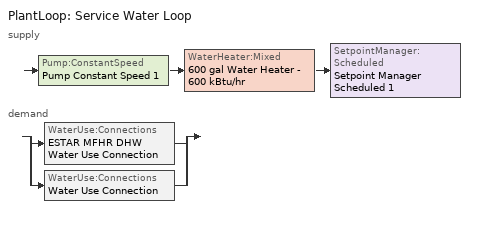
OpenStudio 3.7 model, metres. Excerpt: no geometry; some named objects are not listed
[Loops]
PlantLoop 'Service Water Loop'
 supply: Pump:ConstantSpeed 'Pump Constant Speed 1' > WaterHeater:Mixed '600 gal Water Heater - 600 kBtu/hr' > SetpointManager:Scheduled 'Setpoint Manager Scheduled 1'
 demand: split
  | WaterUse:Connections 'ESTAR MFHR DHW Water Use Connection'
  | WaterUse:Connections 'Water Use Connection'
[SizingPeriod:DesignDay] Daily Dry-Bulb Temperature Range {deltaC}=9.3; Barometric Pressure {Pa}=100893; Wind Speed {m/s}=4.9; Wind Direction {deg}=220; Rain Indicator=No; Snow Indicator=No; Day of Month=21; Month=7; Day Type=SummerDesignDay; Daylight Saving Time Indicator=No; Dry-Bulb Temperature Range Modifier Type=DefaultMultipliers; Solar Model Indicator=ASHRAETau; ASHRAE Clear Sky Optical Depth for Beam Irradiance=0.465; ASHRAE Clear Sky Optical Depth for Diffuse Irradiance=1.966
Name | Maximum Dry-Bulb Temperature {C} | Humidity Condition Type | Wetbulb or DewPoint at Maximum Dry-Bulb {C} | Enthalpy at Maximum Dry-Bulb {J/kg}
Montreal Int'l Ann Clg .4% Condns WB=>MDB | 28.1 | Wetbulb | 23.2
Montreal Int'l Ann Clg .4% Condns DP=>MDB | 26 | Dewpoint | 21.6
Montreal Int'l Ann Clg .4% Condns Enth=>MDB | 28.1 | Enthalpy | 23 | 69300
[Sizing:Zone] Zone Cooling Design Supply Air Temperature Input Method=SupplyAirTemperature; Zone Cooling Design Supply Air Temperature {C}=14; Zone Cooling Design Supply Air Temperature Difference {deltaC}=11.11; Zone Heating Design Supply Air Temperature Input Method=SupplyAirTemperature; Zone Heating Design Supply Air Temperature {C}=40; Zone Heating Design Supply Air Temperature Difference {deltaC}=11.11; Zone Cooling Design Supply Air Humidity Ratio {kg-H2O/kg-air}=0.0085; Zone Heating Design Supply Air Humidity Ratio {kg-H2O/kg-air}=0.008; Cooling Design Air Flow Method=DesignDay; Heating Design Air Flow Method=DesignDay; Account for Dedicated Outdoor Air System=No; Dedicated Outdoor Air System Control Strategy=NeutralSupplyAir; Dedicated Outdoor Air Low Setpoint Temperature for Design {C}=autosize; Dedicated Outdoor Air High Setpoint Temperature for Design {C}=autosize; Zone Load Sizing Method=Sensible Load Only No Latent Load; Zone Latent Cooling Design Supply Air Humidity Ratio Input Method=HumidityRatioDifference; Zone Cooling Design Supply Air Humidity Ratio Difference {kgWater/kgDryAir}=0.005; Zone Latent Heating Design Supply Air Humidity Ratio Input Method=HumidityRatioDifference; Zone Humidification Design Supply Air Humidity Ratio Difference {kgWater/kgDryAir}=0.005
Thermal Zone 1; Thermal Zone 2; Thermal Zone 3; Thermal Zone 4; Thermal Zone 5; Thermal Zone 6; Thermal Zone 7; Thermal Zone 8; Thermal Zone 9; Thermal Zone 10; Thermal Zone 11; Thermal Zone 12; Thermal Zone 13; Thermal Zone 14; Thermal Zone 15; Thermal Zone 16; Thermal Zone 17; Thermal Zone 18; Thermal Zone 19; Thermal Zone 20; Thermal Zone 21; Thermal Zone 22; Thermal Zone 23
[Zone equipment]
Thermal Zone 1: Elec Baseboard, PTHP
Thermal Zone 2: Elec Baseboard 8, PTHP 8
Thermal Zone 3: Elec Baseboard 10, PTHP 10
Thermal Zone 4: Elec Baseboard 5, PTHP 5
Thermal Zone 5: Elec Baseboard 12, PTHP 12
Thermal Zone 6: Elec Baseboard 18, PTHP 18
Thermal Zone 7: Elec Baseboard 4, PTHP 4
Thermal Zone 8: Elec Baseboard 17, PTHP 17
Thermal Zone 9: Elec Baseboard 16, PTHP 16
Thermal Zone 10: Elec Baseboard 6, PTHP 6
Thermal Zone 11: Elec Baseboard 7, PTHP 7
Thermal Zone 12: Elec Baseboard 11, PTHP 11
Thermal Zone 13: Elec Baseboard 9, PTHP 9
Thermal Zone 14: Elec Baseboard 3, PTHP 3
Thermal Zone 15: Elec Baseboard 13, PTHP 13
Thermal Zone 16: Elec Baseboard 14, PTHP 14
Thermal Zone 17: Elec Baseboard 15, PTHP 15
Thermal Zone 18: Elec Baseboard 1, PTHP 1
Thermal Zone 19: Elec Baseboard 2, PTHP 2
Thermal Zone 20: Elec Baseboard 22, PTHP 22
Thermal Zone 21: Elec Baseboard 20, PTHP 20
Thermal Zone 22: Elec Baseboard 21, PTHP 21
Thermal Zone 23: Elec Baseboard 19, PTHP 19
[WaterUse:Equipment:Definition]
Name | Peak Flow Rate {m3/s} | Target Temperature Schedule | Sensible Fraction Schedule | Latent Fraction Schedule
MURB_Service Hot Water GENERAL | 0.0003 | 60.0C Hot Water | 0.2 Hot Water Sensible Fraction | 0.05 Hot Water Latent Fraction
LargeOffice Building_Service Hot Water..Room_155_7618b801 | 1e-07 | WaterUse Schedule 120F 15 | WaterUse Sensible Fraction Schedule 20p 15 | WaterUse Latent Fraction Schedule 5p 15
[ZoneHVAC:Baseboard:Convective:Electric] Availability Schedule=Always On Discrete hvac_library; Nominal Capacity {W}=autosize; Efficiency=1
Elec Baseboard; Elec Baseboard 1; Elec Baseboard 2; Elec Baseboard 3; Elec Baseboard 4; Elec Baseboard 5; Elec Baseboard 6; Elec Baseboard 7; Elec Baseboard 8; Elec Baseboard 9; Elec Baseboard 10; Elec Baseboard 11; Elec Baseboard 12; Elec Baseboard 13; Elec Baseboard 14; Elec Baseboard 15; Elec Baseboard 16; Elec Baseboard 17; Elec Baseboard 18; Elec Baseboard 19; Elec Baseboard 20; Elec Baseboard 21; Elec Baseboard 22
[ZoneHVAC:PackagedTerminalHeatPump] Availability Schedule=Always On Discrete hvac_library; Supply Air Flow Rate During Cooling Operation {m3/s}=Autosize; Supply Air Flow Rate During Heating Operation {m3/s}=2.22045e-16; Supply Air Flow Rate When No Cooling or Heating is Needed {m3/s}=Autosize; Outdoor Air Flow Rate During Cooling Operation {m3/s}=Autosize; Outdoor Air Flow Rate During Heating Operation {m3/s}=Autosize; Outdoor Air Flow Rate When No Cooling or Heating is Needed {m3/s}=Autosize; Maximum Supply Air Temperature from Supplemental Heater {C}=Autosize; Supply Air Fan Operating Mode Schedule=Always On Discrete hvac_library
Name | Supply Air Fan | Heating Coil | Cooling Coil | Supplemental Heating Coil
PTHP | PTHP CV Fan | PTHP 1 Spd DX Htg Coil | PTHP 1 Spd DX Clg Coil | PTHP Elec Htg Backup Coil
PTHP 1 | PTHP CV Fan 1 | PTHP 1 Spd DX Htg Coil 1 | PTHP 1 Spd DX Clg Coil 1 | PTHP Elec Htg Backup Coil 1
PTHP 2 | PTHP CV Fan 2 | PTHP 1 Spd DX Htg Coil 2 | PTHP 1 Spd DX Clg Coil 2 | PTHP Elec Htg Backup Coil 2
PTHP 3 | PTHP CV Fan 3 | PTHP 1 Spd DX Htg Coil 3 | PTHP 1 Spd DX Clg Coil 3 | PTHP Elec Htg Backup Coil 3
PTHP 4 | PTHP CV Fan 4 | PTHP 1 Spd DX Htg Coil 4 | PTHP 1 Spd DX Clg Coil 4 | PTHP Elec Htg Backup Coil 4
PTHP 5 | PTHP CV Fan 5 | PTHP 1 Spd DX Htg Coil 5 | PTHP 1 Spd DX Clg Coil 5 | PTHP Elec Htg Backup Coil 5
PTHP 6 | PTHP CV Fan 6 | PTHP 1 Spd DX Htg Coil 6 | PTHP 1 Spd DX Clg Coil 6 | PTHP Elec Htg Backup Coil 6
PTHP 7 | PTHP CV Fan 7 | PTHP 1 Spd DX Htg Coil 7 | PTHP 1 Spd DX Clg Coil 7 | PTHP Elec Htg Backup Coil 7
PTHP 8 | PTHP CV Fan 8 | PTHP 1 Spd DX Htg Coil 8 | PTHP 1 Spd DX Clg Coil 8 | PTHP Elec Htg Backup Coil 8
PTHP 9 | PTHP CV Fan 9 | PTHP 1 Spd DX Htg Coil 9 | PTHP 1 Spd DX Clg Coil 9 | PTHP Elec Htg Backup Coil 9
PTHP 10 | PTHP CV Fan 10 | PTHP 1 Spd DX Htg Coil 10 | PTHP 1 Spd DX Clg Coil 10 | PTHP Elec Htg Backup Coil 10
PTHP 11 | PTHP CV Fan 11 | PTHP 1 Spd DX Htg Coil 11 | PTHP 1 Spd DX Clg Coil 11 | PTHP Elec Htg Backup Coil 11
PTHP 12 | PTHP CV Fan 12 | PTHP 1 Spd DX Htg Coil 12 | PTHP 1 Spd DX Clg Coil 12 | PTHP Elec Htg Backup Coil 12
PTHP 13 | PTHP CV Fan 13 | PTHP 1 Spd DX Htg Coil 13 | PTHP 1 Spd DX Clg Coil 13 | PTHP Elec Htg Backup Coil 13
PTHP 14 | PTHP CV Fan 14 | PTHP 1 Spd DX Htg Coil 14 | PTHP 1 Spd DX Clg Coil 14 | PTHP Elec Htg Backup Coil 14
PTHP 15 | PTHP CV Fan 15 | PTHP 1 Spd DX Htg Coil 15 | PTHP 1 Spd DX Clg Coil 15 | PTHP Elec Htg Backup Coil 15
PTHP 16 | PTHP CV Fan 16 | PTHP 1 Spd DX Htg Coil 16 | PTHP 1 Spd DX Clg Coil 16 | PTHP Elec Htg Backup Coil 16
PTHP 17 | PTHP CV Fan 17 | PTHP 1 Spd DX Htg Coil 17 | PTHP 1 Spd DX Clg Coil 17 | PTHP Elec Htg Backup Coil 17
PTHP 18 | PTHP CV Fan 18 | PTHP 1 Spd DX Htg Coil 18 | PTHP 1 Spd DX Clg Coil 18 | PTHP Elec Htg Backup Coil 18
PTHP 19 | PTHP CV Fan 19 | PTHP 1 Spd DX Htg Coil 19 | PTHP 1 Spd DX Clg Coil 19 | PTHP Elec Htg Backup Coil 19
PTHP 20 | PTHP CV Fan 20 | PTHP 1 Spd DX Htg Coil 20 | PTHP 1 Spd DX Clg Coil 20 | PTHP Elec Htg Backup Coil 20
PTHP 21 | PTHP CV Fan 21 | PTHP 1 Spd DX Htg Coil 21 | PTHP 1 Spd DX Clg Coil 21 | PTHP Elec Htg Backup Coil 21
PTHP 22 | PTHP CV Fan 22 | PTHP 1 Spd DX Htg Coil 22 | PTHP 1 Spd DX Clg Coil 22 | PTHP Elec Htg Backup Coil 22
[Fan:ConstantVolume] Availability Schedule=Always On Discrete hvac_library; Maximum Flow Rate {m3/s}=AutoSize
PTHP CV Fan; PTHP CV Fan 1; PTHP CV Fan 2; PTHP CV Fan 3; PTHP CV Fan 4; PTHP CV Fan 5; PTHP CV Fan 6; PTHP CV Fan 7; PTHP CV Fan 8; PTHP CV Fan 9; PTHP CV Fan 10; PTHP CV Fan 11; PTHP CV Fan 12; PTHP CV Fan 13; PTHP CV Fan 14; PTHP CV Fan 15; PTHP CV Fan 16; PTHP CV Fan 17; PTHP CV Fan 18; PTHP CV Fan 19; PTHP CV Fan 20; PTHP CV Fan 21; PTHP CV Fan 22
[Coil:Heating:DX:SingleSpeed] Availability Schedule=Always On Discrete hvac_library; Rated Total Heating Capacity {W}=2.22045e-16; Rated COP {W/W}=5; Rated Air Flow Rate {m3/s}=Autosize; Rated Supply Fan Power Per Volume Flow Rate 2017 {W/(m3/s)}=773.3; Rated Supply Fan Power Per Volume Flow Rate 2023 {W/(m3/s)}=934.4; Total Heating Capacity Function of Temperature Curve=OS:Curve:Biquadratic 11; Total Heating Capacity Function of Flow Fraction Curve=OS:Curve:Quadratic 14; Energy Input Ratio Function of Temperature Curve=OS:Curve:Biquadratic 12; Energy Input Ratio Function of Flow Fraction Curve=OS:Curve:Quadratic 15; Part Load Fraction Correlation Curve=OS:Curve:Quadratic 16; Defrost Strategy=Resistive; Defrost Control=Timed; Defrost Time Period Fraction=0.166667; Resistive Defrost Heater Capacity {W}=2000
PTHP 1 Spd DX Htg Coil; PTHP 1 Spd DX Htg Coil 1; PTHP 1 Spd DX Htg Coil 2; PTHP 1 Spd DX Htg Coil 3; PTHP 1 Spd DX Htg Coil 4; PTHP 1 Spd DX Htg Coil 5; PTHP 1 Spd DX Htg Coil 6; PTHP 1 Spd DX Htg Coil 7; PTHP 1 Spd DX Htg Coil 8; PTHP 1 Spd DX Htg Coil 9; PTHP 1 Spd DX Htg Coil 10; PTHP 1 Spd DX Htg Coil 11; PTHP 1 Spd DX Htg Coil 12; PTHP 1 Spd DX Htg Coil 13; PTHP 1 Spd DX Htg Coil 14; PTHP 1 Spd DX Htg Coil 15; PTHP 1 Spd DX Htg Coil 16; PTHP 1 Spd DX Htg Coil 17; PTHP 1 Spd DX Htg Coil 18; PTHP 1 Spd DX Htg Coil 19; PTHP 1 Spd DX Htg Coil 20; PTHP 1 Spd DX Htg Coil 21; PTHP 1 Spd DX Htg Coil 22
[Coil:Cooling:DX:SingleSpeed] Availability Schedule=Always On Discrete hvac_library; Rated Total Cooling Capacity {W}=Autosize; Rated Sensible Heat Ratio=Autosize; Rated COP {W/W}=3; Rated Air Flow Rate {m3/s}=Autosize; Rated Evaporator Fan Power Per Volume Flow Rate 2017 {W/(m3/s)}=773.3; Rated Evaporator Fan Power Per Volume Flow Rate 2023 {W/(m3/s)}=934.4; Total Cooling Capacity Function of Temperature Curve=OS:Curve:Biquadratic 9; Total Cooling Capacity Function of Flow Fraction Curve=OS:Curve:Quadratic 11; Energy Input Ratio Function of Temperature Curve=OS:Curve:Biquadratic 10; Energy Input Ratio Function of Flow Fraction Curve=OS:Curve:Quadratic 12; Part Load Fraction Correlation Curve=OS:Curve:Quadratic 13; Minimum Outdoor Dry-Bulb Temperature for Compressor Operation {C}=-25; Nominal Time for Condensate Removal to Begin {s}=0; Ratio of Initial Moisture Evaporation Rate and Steady State Latent Capacity=0; Maximum Cycling Rate {cycles/hr}=0; Latent Capacity Time Constant {s}=0; Condenser Type=AirCooled; Evaporative Condenser Effectiveness=0; Evaporative Condenser Air Flow Rate {m3/s}=Autosize; Evaporative Condenser Pump Rated Power Consumption {W}=Autosize; Crankcase Heater Capacity {W}=0; Maximum Outdoor Dry-Bulb Temperature for Crankcase Heater Operation {C}=0; Basin Heater Capacity {W/K}=0; Basin Heater Setpoint Temperature {C}=10
PTHP 1 Spd DX Clg Coil; PTHP 1 Spd DX Clg Coil 1; PTHP 1 Spd DX Clg Coil 2; PTHP 1 Spd DX Clg Coil 3; PTHP 1 Spd DX Clg Coil 4; PTHP 1 Spd DX Clg Coil 5; PTHP 1 Spd DX Clg Coil 6; PTHP 1 Spd DX Clg Coil 7; PTHP 1 Spd DX Clg Coil 8; PTHP 1 Spd DX Clg Coil 9; PTHP 1 Spd DX Clg Coil 10; PTHP 1 Spd DX Clg Coil 11; PTHP 1 Spd DX Clg Coil 12; PTHP 1 Spd DX Clg Coil 13; PTHP 1 Spd DX Clg Coil 14; PTHP 1 Spd DX Clg Coil 15; PTHP 1 Spd DX Clg Coil 16; PTHP 1 Spd DX Clg Coil 17; PTHP 1 Spd DX Clg Coil 18; PTHP 1 Spd DX Clg Coil 19; PTHP 1 Spd DX Clg Coil 20; PTHP 1 Spd DX Clg Coil 21; PTHP 1 Spd DX Clg Coil 22
[Coil:Heating:Electric] Availability Schedule=Always On Discrete hvac_library
PTHP Elec Htg Backup Coil; PTHP Elec Htg Backup Coil 1; PTHP Elec Htg Backup Coil 2; PTHP Elec Htg Backup Coil 3; PTHP Elec Htg Backup Coil 4; PTHP Elec Htg Backup Coil 5; PTHP Elec Htg Backup Coil 6; PTHP Elec Htg Backup Coil 7; PTHP Elec Htg Backup Coil 8; PTHP Elec Htg Backup Coil 9; PTHP Elec Htg Backup Coil 10; PTHP Elec Htg Backup Coil 11; PTHP Elec Htg Backup Coil 12; PTHP Elec Htg Backup Coil 13; PTHP Elec Htg Backup Coil 14; PTHP Elec Htg Backup Coil 15; PTHP Elec Htg Backup Coil 16; PTHP Elec Htg Backup Coil 17; PTHP Elec Htg Backup Coil 18; PTHP Elec Htg Backup Coil 19; PTHP Elec Htg Backup Coil 20; PTHP Elec Htg Backup Coil 21; PTHP Elec Htg Backup Coil 22
[PlantLoop]
Service Water Loop: Glycol Concentration=0; Maximum Loop Temperature {C}=60; Minimum Loop Temperature {C}=10; Plant Loop Volume {m3}=Autocalculate; Load Distribution Scheme=Optimal
[Sizing:Plant]
Service Water Loop: Loop Type=Heating; Design Loop Exit Temperature {C}=60; Loop Design Temperature Difference {deltaC}=5; Sizing Option=NonCoincident; Zone Timesteps in Averaging Window=1; Coincident Sizing Factor Mode=None
[SetpointManager:Scheduled]
Setpoint Manager Scheduled 1: Control Variable=Temperature; Schedule=SHW_Temperature_140F
[Pump:ConstantSpeed]
Pump Constant Speed 1: Rated Flow Rate {m3/s}=autosize; Rated Pump Head {Pa}=29891; Rated Power Consumption {W}=autosize; Motor Efficiency=0.9; Fraction of Motor Inefficiencies to Fluid Stream=0; Pump Control Type=Intermittent; Design Power Sizing Method=PowerPerFlowPerPressure; Design Electric Power per Unit Flow Rate {W/(m3/s)}=348701.1; Design Shaft Power per Unit Flow Rate per Unit Head {W-s/m3-Pa}=1.28205
[WaterHeater:Mixed]
600 gal Water Heater - 600 kBtu/hr: Tank Volume {m3}=2.27125; Setpoint Temperature Schedule=SHW_Temperature_140F; Deadband Temperature Difference {deltaC}=5; Maximum Temperature Limit {C}=82.22222; Heater Control Type=Cycle; Heater Maximum Capacity {W}=175842; Heater Fuel Type=NaturalGas; Heater Thermal Efficiency=0.801543; Off Cycle Parasitic Fuel Consumption Rate {W}=2562; Off Cycle Parasitic Fuel Type=NaturalGas; Off Cycle Parasitic Heat Fraction to Tank=0.8; On Cycle Parasitic Fuel Consumption Rate {W}=2562; On Cycle Parasitic Fuel Type=NaturalGas; Ambient Temperature Indicator=Schedule; Ambient Temperature Schedule=Water Heater Ambient Temp Schedule - 70F; Off Cycle Loss Coefficient to Ambient Temperature {W/K}=6; On Cycle Loss Coefficient to Ambient Temperature {W/K}=6; Use Side Effectiveness=1; Source Side Effectiveness=1; Use Side Design Flow Rate {m3/s}=autosize; Source Side Design Flow Rate {m3/s}=autosize; Indirect Water Heating Recovery Time {hr}=1.5; Source Side Flow Control Mode=IndirectHeatPrimarySetpoint
[WaterHeater:Sizing]
600 gal Water Heater - 600 kBtu/hr: Design Mode=PeakDraw; Time Storage Can Meet Peak Draw {hr}=0.538503; Time for Tank Recovery {hr}=0; Nominal Tank Volume for Autosizing Plant Connections {m3}=1
[WaterUse:Equipment]
Name | Water Use Equipment Definition | Flow Rate Fraction Schedule | Space
ESTAR MFHR Whole Building Water Use Equipment | MURB_Service Hot Water GENERAL | ESTAR MFHR DHW Fraction Schedule
Water Use Equipment 1 | LargeOffice Building_Service Hot Water..Room_155_7618b801 |  | Space 101
[WaterUse:Connections] Cold Water Supply Temperature Schedule=Cold water temperature
Name | Hot Water Supply Temperature Schedule | Drain Water Heat Exchanger Type | Drain Water Heat Exchanger Destination | Water Use Equipment Name 1
ESTAR MFHR DHW Water Use Connection | MURB hot water equipment schedule | None | Plant | ESTAR MFHR Whole Building Water Use Equipment
Water Use Connection | ESTAR MFHR DHW Fraction Schedule 1 |  |  | Water Use Equipment 1
[Schedule:Constant]
Always On Discrete hvac_library: Value=1
[Schedule:Ruleset]
Name | Default Day Schedule | Summer Design Day Schedule | Winter Design Day Schedule
MURB hot water equipment schedule | Medium Office Hot Water Equipment Default Schedule 1 | Medium Office Hot Water Equipment Summer Design Day Schedule 2 | Medium Office Hot Water Equipment Winter Design Day Schedule 2
60.0C Hot Water | Schedule Day 46
0.2 Hot Water Sensible Fraction | Schedule Day 47
0.05 Hot Water Latent Fraction | Schedule Day 48
WaterUse Schedule 120F 15 | WaterUse Schedule 120F Day 15
WaterUse Sensible Fraction Schedule 20p 15 | WaterUse Sensible Fraction Schedule 20p Day 15
WaterUse Latent Fraction Schedule 5p 15 | WaterUse Latent Fraction Schedule 5p Day 15
SHW_Temperature_140F | SHW_Temperature_140F_Default | SHW_Temperature_140F_Summer_Design_Day | SHW_Temperature_140F_Winter_Design_Day
Water Heater Ambient Temp Schedule - 70F | Water Heater Ambient Temp Schedule - 70F_Default | Water Heater Ambient Temp Schedule - 70F_Summer_Design_Day | Water Heater Ambient Temp Schedule - 70F_Winter_Design_Day
ESTAR MFHR DHW Fraction Schedule | ESTAR MFHR DHW Schedule Day
Cold water temperature | Schedule Day 84
ESTAR MFHR DHW Fraction Schedule 1 | ESTAR MFHR DHW Schedule Day 1
[Schedule:Day]
Medium Office Hot Water Equipment Default Schedule 1: 1, 0, 0.04, 2, 0, 0.04, 3, 0, 0.04, 4, 0, 0.04, 5, 0, 0.04, 6, 0, 0.07, 7, 0, 0.04, 8, 0, 0.04, 9, 0, 0.04, 10, 0, 0.04, 11, 0, 0.04, 12, 0, 0.06, 13, 0, 0.06, 14, 0, 0.09, 15, 0, 0.06, 16, 0, 0.04, 17, 0, 0.04, 18, 0, 0.04, 19, 0, 0.04, 20, 0, 0.04, 21, 0, 0.04, 22, 0, 0.07, 23, 0, 0.04, 24, 0, 0.04
Medium Office Hot Water Equipment Summer Design Day Schedule 2: 1, 0, 0.05, 2, 0, 0.05, 3, 0, 0.05, 4, 0, 0.05, 5, 0, 0.05, 6, 0, 0.08, 7, 0, 0.07, 8, 0, 0.19, 9, 0, 0.35, 10, 0, 0.38, 11, 0, 0.39, 12, 0, 0.47, 13, 0, 0.57, 14, 0, 0.54, 15, 0, 0.34, 16, 0, 0.33, 17, 0, 0.44, 18, 0, 0.26, 19, 0, 0.21, 20, 0, 0.15, 21, 0, 0.17, 22, 0, 0.08, 23, 0, 0.05, 24, 0, 0.05
Medium Office Hot Water Equipment Winter Design Day Schedule 2: 1, 0, 0.058024, 2, 0, 0.05, 3, 0, 0.05, 4, 0, 0.05, 5, 0, 0.05, 6, 0, 0.08, 7, 0, 0.07, 8, 0, 0.11, 9, 0, 0.15, 10, 0, 0.21, 11, 0, 0.19, 12, 0, 0.23, 13, 0, 0.2, 14, 0, 0.19, 15, 0, 0.15, 16, 0, 0.13, 17, 0, 0.14, 18, 0, 0.0784316, 19, 0, 0.0784316, 20, 0, 0.0784316, 21, 0, 0.0784316, 22, 0, 0.09, 23, 0, 0.05, 24, 0, 0.05
Friday 2: 1, 0, 0.37, 2, 0, 0.27, 3, 0, 0.19, 4, 0, 0.16, 5, 0, 0.2, 6, 0, 0.28, 7, 0, 0.53, 8, 0, 0.77, 9, 0, 0.89, 10, 0, 0.83, 11, 0, 0.78, 12, 0, 0.72, 13, 0, 0.71, 14, 0, 0.63, 15, 0, 0.55, 16, 0, 0.57, 17, 0, 0.65, 18, 0, 0.75, 19, 0, 0.82, 20, 0, 0.83, 21, 0, 0.79, 22, 0, 0.78, 23, 0, 0.69, 24, 0, 0.57
Weekday 2: 1, 0, 0.321315, 2, 0, 0.234675, 3, 0, 0.18, 4, 0, 0.17, 5, 0, 0.19, 6, 0, 0.3, 7, 0, 0.56, 8, 0, 0.84, 9, 0, 0.88, 10, 0, 0.72, 11, 0, 0.67, 12, 0, 0.64, 13, 0, 0.62, 14, 0, 0.55, 15, 0, 0.5, 16, 0, 0.55, 17, 0, 0.86, 18, 0, 0.97, 19, 0, 1, 20, 0, 0.99, 21, 0, 0.9, 22, 0, 0.74, 23, 0, 0.72, 24, 0, 0.49
Medium Office Hot Water Equipment Weekends 2: 1, 0, 0.37, 2, 0, 0.26, 3, 0, 0.2, 4, 0, 0.16, 5, 0, 0.16, 6, 0, 0.2, 7, 0, 0.31, 8, 0, 0.48, 9, 0, 0.73, 10, 0, 0.89, 11, 0, 0.9, 12, 0, 0.91, 13, 0, 0.87, 14, 0, 0.8, 15, 0, 0.72, 16, 0, 0.69, 17, 0, 0.72, 18, 0, 0.8, 19, 0, 0.9, 20, 0, 0.93, 21, 0, 0.89, 22, 0, 0.85, 23, 0, 0.72, 24, 0, 0.53
Schedule Day 46; SHW_Temperature_140F_Default; SHW_Temperature_140F_Summer_Design_Day; SHW_Temperature_140F_Winter_Design_Day: 24, 0, 60
Schedule Day 47; WaterUse Sensible Fraction Schedule 20p Day 15: 24, 0, 0.2
Schedule Day 48; WaterUse Latent Fraction Schedule 5p Day 15: 24, 0, 0.05
WaterUse Schedule 120F Day 15: 24, 0, 48.8889
Water Heater Ambient Temp Schedule - 70F_Default; Water Heater Ambient Temp Schedule - 70F_Summer_Design_Day; Water Heater Ambient Temp Schedule - 70F_Winter_Design_Day: 24, 0, 21.11
ESTAR MFHR DHW Schedule Day; ESTAR MFHR DHW Schedule Day 1: 6, 0, 0.05, 7, 0, 0.3, 8, 0, 0.5, 9, 0, 0.4, 11, 0, 0.3, 12, 0, 0.35, 13, 0, 0.4, 15, 0, 0.35, 17, 0, 0.3, 19, 0, 0.5, 20, 0, 0.4, 21, 0, 0.35, 22, 0, 0.45, 23, 0, 0.3, 24, 0, 0.05
Schedule Day 84: 24, 0, 6.5
Schedule Day 95: 24, 0, 7
Schedule Day 94: 24, 0, 10
Schedule Day 93; Schedule Day 89: 24, 0, 12
Schedule Day 92: 24, 0, 15
Schedule Day 91: 24, 0, 16
Schedule Day 90: 24, 0, 14
Schedule Day 88: 24, 0, 9
Schedule Day 87; Schedule Day 86; Schedule Day 85: 24, 0, 6
[Schedule:Rule]
Name | Schedule Ruleset | Rule Order | Day Schedule | Apply Friday | Apply Monday | Apply Tuesday | Apply Wednesday | Apply Thursday | Apply Sunday | Apply Saturday | Date Specification Type | Start Month | Start Day | End Month | End Day
Friday 1 | MURB hot water equipment schedule | 0 | Friday 2 | Yes
Schedule Rule 447 | MURB hot water equipment schedule | 1 | Weekday 2 |  | Yes | Yes | Yes | Yes
Weekend 1 | MURB hot water equipment schedule | 2 | Medium Office Hot Water Equipment Weekends 2 |  |  |  |  |  | Yes | Yes
Schedule Rule 528 | Cold water temperature | 0 | Schedule Day 95 | Yes | Yes | Yes | Yes | Yes | Yes | Yes | DateRange | 12 | 1 | 12 | 31
Schedule Rule 527 | Cold water temperature | 1 | Schedule Day 94 | Yes | Yes | Yes | Yes | Yes | Yes | Yes | DateRange | 11 | 1 | 11 | 30
Schedule Rule 526 | Cold water temperature | 2 | Schedule Day 93 | Yes | Yes | Yes | Yes | Yes | Yes | Yes | DateRange | 10 | 1 | 10 | 31
Schedule Rule 525 | Cold water temperature | 3 | Schedule Day 92 | Yes | Yes | Yes | Yes | Yes | Yes | Yes | DateRange | 9 | 1 | 9 | 30
Schedule Rule 524 | Cold water temperature | 4 | Schedule Day 91 | Yes | Yes | Yes | Yes | Yes | Yes | Yes | DateRange | 8 | 1 | 8 | 31
Schedule Rule 518 | Cold water temperature | 5 | Schedule Day 90 | Yes | Yes | Yes | Yes | Yes | Yes | Yes | DateRange | 7 | 1 | 7 | 31
Schedule Rule 523 | Cold water temperature | 6 | Schedule Day 89 | Yes | Yes | Yes | Yes | Yes | Yes | Yes | DateRange | 6 | 1 | 6 | 30
Schedule Rule 522 | Cold water temperature | 7 | Schedule Day 88 | Yes | Yes | Yes | Yes | Yes | Yes | Yes | DateRange | 5 | 1 | 5 | 31
Schedule Rule 521 | Cold water temperature | 8 | Schedule Day 87 | Yes | Yes | Yes | Yes | Yes | Yes | Yes | DateRange | 4 | 1 | 4 | 30
Schedule Rule 520 | Cold water temperature | 9 | Schedule Day 86 | Yes | Yes | Yes | Yes | Yes | Yes | Yes | DateRange | 3 | 1 | 3 | 31
Schedule Rule 519 | Cold water temperature | 10 | Schedule Day 85 | Yes | Yes | Yes | Yes | Yes | Yes | Yes | DateRange | 2 | 1 | 2 | 28
[Curve:Biquadratic]
Name | Coefficient1 Constant | Coefficient2 x | Coefficient3 x**2 | Coefficient4 y | Coefficient5 y**2 | Coefficient6 x*y | Minimum Value of x {BasedOnField A2} | Maximum Value of x {BasedOnField A2} | Minimum Value of y {BasedOnField A3} | Maximum Value of y {BasedOnField A3}
OS:Curve:Biquadratic 11 | 0.758746 | 0 | 0 | 0.027626 | 0.000148716 | 0 | 0 | 1 | 0 | 1
OS:Curve:Biquadratic 12 | 1.19248 | -0.0300438 | 0.00103745 | 0 | 0 | 0 | -20 | 20 | 0 | 1
OS:Curve:Biquadratic 9 | 0.42415 | 0.04426 | -0.00042 | 0.00333 | -8e-05 | -0.00021 | 17 | 22 | 13 | 46
OS:Curve:Biquadratic 10 | 1.23649 | -0.02431 | 0.00057 | -0.01434 | 0.00063 | -0.00038 | 17 | 22 | 13 | 46
[Curve:Quadratic]
Name | Coefficient1 Constant | Coefficient2 x | Coefficient3 x**2 | Minimum Value of x {BasedOnField A2} | Maximum Value of x {BasedOnField A2}
OS:Curve:Quadratic 14 | 0.84 | 0.16 | 0 | 0.5 | 1.5
OS:Curve:Quadratic 15 | 1.3824 | -0.4336 | 0.0512 | 0 | 1
OS:Curve:Quadratic 16 | 0.85 | 0.15 | 0 | 0 | 1
OS:Curve:Quadratic 11 | 0.77136 | 0.34053 | -0.11088 | 0.75918 | 1.13877
OS:Curve:Quadratic 12 | 1.2055 | -0.32953 | 0.12308 | 0.75918 | 1.13877
OS:Curve:Quadratic 13 | 0.771 | 0.229 | 0 | 0 | 1
